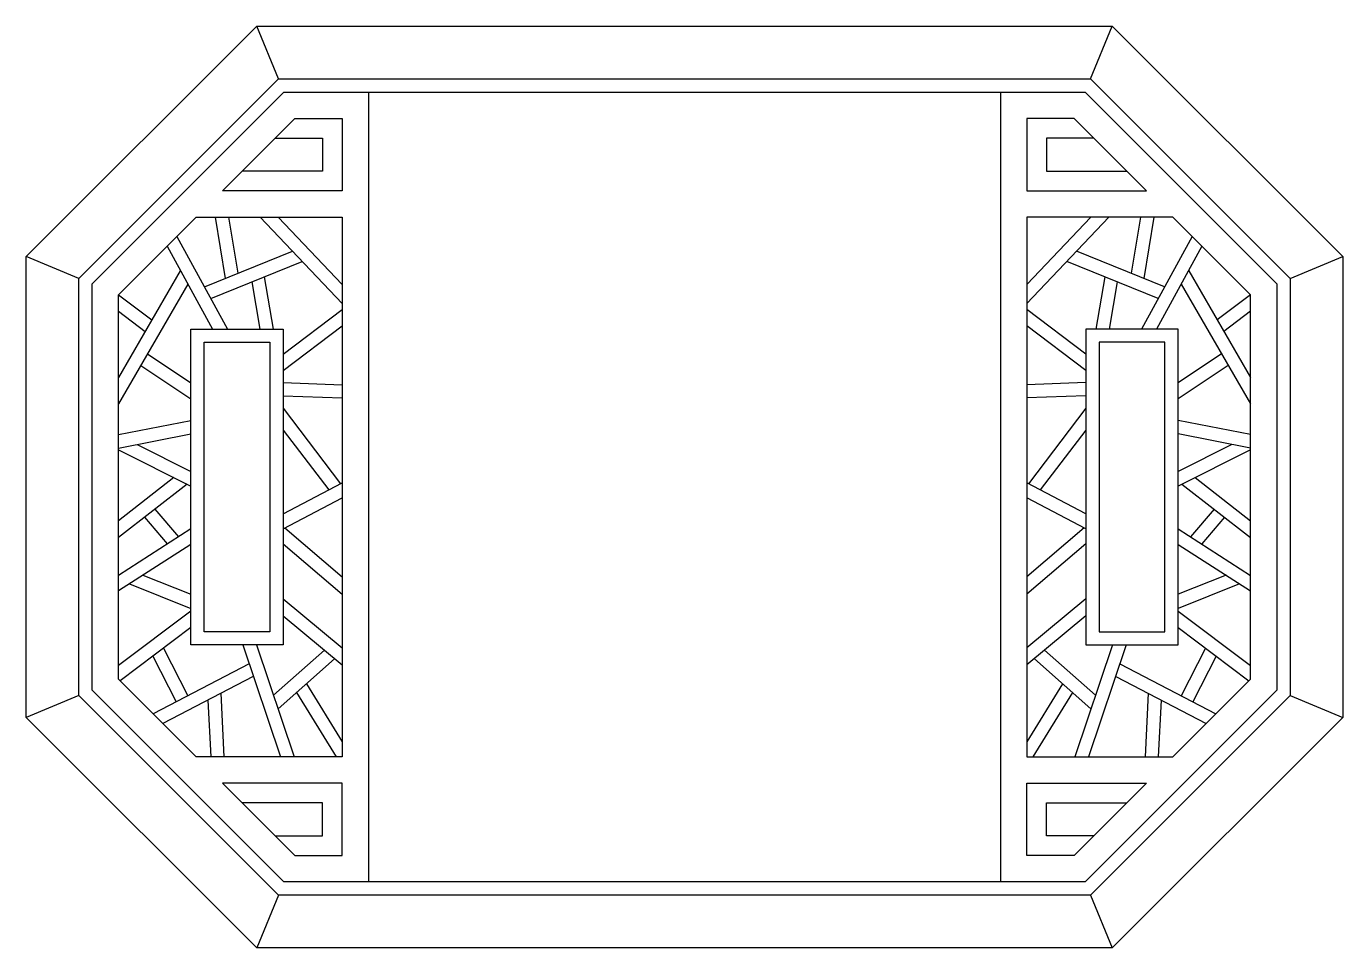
# Model space of a CAD drawing. Header units: metres. Extents: x 2448 to 4448, y 2367 to 3767.
import ezdxf

# ---------------------------------------------------------------- set-up
doc = ezdxf.new("R2010")
doc.units = ezdxf.units.M
for name, color, linetype in [('3', 3, 'Continuous'), ('4', 4, 'Continuous'), ('7', 7, 'Continuous')]:
    doc.layers.add(name, color=color, linetype=linetype)

msp = doc.modelspace()

# ---------------------------------------------------------------- linework, layer by layer
at = {"layer": '3'}
for p, q in [((2734.78, 3476.69), (2750.08, 3383.65)), ((2755.05, 3476.69), (2769.08, 3391.36)), ((2802.85, 3476.69), (2927.81, 3345.42)), ((2830.47, 3476.69), (2927.81, 3374.43)), ((4092.77, 3476.69), (3967.81, 3345.42)), ((4065.16, 3476.69), (3967.81, 3374.43)), ((4140.58, 3476.69), (4126.54, 3391.36)), ((4160.85, 3476.69), (4145.54, 3383.65)), ((2676.38, 3447.27), (2753.37, 3306.69)), ((4219.24, 3447.27), (4142.26, 3306.69)), ((2661.65, 3432.54), (2730.57, 3306.69)), ((2718.29, 3370.75), (2852.03, 3425.03)), ((4177.33, 3370.75), (4043.6, 3425.03)), ((4233.97, 3432.54), (4165.06, 3306.69)), ((2727.96, 3353.09), (2866.85, 3409.46)), ((4167.66, 3353.09), (4028.78, 3409.46)), ((2681.77, 3395.38), (2587.81, 3232.83)), ((2809.21, 3386.07), (2822.96, 3306.69)), ((4086.42, 3386.07), (4072.67, 3306.69)), ((4213.85, 3395.38), (4307.81, 3232.83)), ((2693.13, 3375.06), (2587.81, 3192.87)), ((2790.24, 3378.37), (2802.66, 3306.69)), ((4105.38, 3378.37), (4092.97, 3306.69)), ((4202.5, 3375.06), (4307.81, 3192.87)), ((2588, 3358.89), (2638.51, 3320.53)), ((4307.63, 3358.89), (4257.12, 3320.53)), ((2587.81, 3333.91), (2628.42, 3303.08)), ((2837.81, 3268.68), (2927.81, 3336.4)), ((4057.81, 3268.68), (3967.81, 3336.4)), ((4307.81, 3333.91), (4267.21, 3303.08)), ((2837.81, 3243.65), (2927.81, 3311.37)), ((4057.81, 3243.65), (3967.81, 3311.37)), ((2631.76, 3268.9), (2697.81, 3224.9)), ((4263.86, 3268.9), (4197.81, 3224.9)), ((2621.73, 3251.55), (2697.81, 3200.86)), ((4273.89, 3251.55), (4197.81, 3200.86)), ((2837.81, 3225.24), (2927.81, 3222.17)), ((4057.81, 3225.24), (3967.81, 3222.17)), ((2837.81, 3205.22), (2927.81, 3202.16)), ((4057.81, 3205.22), (3967.81, 3202.16)), ((2837.81, 3186.25), (2925.23, 3071.61)), ((4057.81, 3186.25), (3970.4, 3071.61)), ((2587.81, 3146.22), (2697.81, 3167.66)), ((4307.81, 3146.22), (4197.81, 3167.66)), ((2587.81, 3125.84), (2697.81, 3147.29)), ((2837.81, 3153.27), (2907.27, 3062.18)), ((4057.81, 3153.27), (3988.36, 3062.18)), ((4307.81, 3125.84), (4197.81, 3147.29)), ((2587.81, 3123.07), (2697.81, 3068.12)), ((2616.02, 3131.34), (2697.81, 3090.47)), ((4279.61, 3131.34), (4197.81, 3090.47)), ((4307.81, 3123.07), (4197.81, 3068.12)), ((2672.11, 3080.96), (2587.81, 3015.29)), ((4223.52, 3080.96), (4307.81, 3015.29)), ((2691.94, 3071.05), (2587.81, 2989.94)), ((2837.81, 3025.72), (2927.81, 3072.97)), ((4057.81, 3025.72), (3967.81, 3072.97)), ((4203.69, 3071.05), (4307.81, 2989.94)), ((2837.81, 3003.13), (2927.81, 3050.38)), ((4057.81, 3003.13), (3967.81, 3050.38)), ((2627.41, 3020.79), (2661.93, 2980.21)), ((2643.2, 3033.09), (2678.89, 2991.14)), ((4252.42, 3033.09), (4216.73, 2991.14)), ((4268.21, 3020.79), (4233.7, 2980.21)), ((2697.81, 3003.33), (2587.81, 2932.46)), ((2840.39, 3004.48), (2927.81, 2929.94)), ((4055.24, 3004.48), (3967.81, 2929.94)), ((4197.81, 3003.33), (4307.81, 2932.46)), ((2837.81, 2980.39), (2927.81, 2903.65)), ((4057.81, 2980.39), (3967.81, 2903.65)), ((2697.81, 2979.54), (2587.81, 2908.67)), ((4197.81, 2979.54), (4307.81, 2908.67)), ((2625.03, 2932.65), (2697.81, 2903.75)), ((4270.59, 2932.65), (4197.81, 2903.75)), ((2604.37, 2919.34), (2697.81, 2882.23)), ((4291.26, 2919.34), (4197.81, 2882.23)), ((2837.81, 2897.01), (2927.81, 2822.23)), ((4057.81, 2897.01), (3967.81, 2822.23)), ((2697.81, 2878), (2587.81, 2795.57)), ((2837.81, 2871.01), (2927.81, 2796.23)), ((4057.81, 2871.01), (3967.81, 2796.23)), ((4197.81, 2878), (4307.81, 2795.57)), ((2697.81, 2853.01), (2590.16, 2772.33)), ((4197.81, 2853.01), (4305.47, 2772.33)), ((2656.35, 2821.93), (2693.16, 2749.55)), ((2776.6, 2826.69), (2833.87, 2656.69)), ((2797.71, 2826.69), (2854.98, 2656.69)), ((4097.92, 2826.69), (4040.65, 2656.69)), ((4119.02, 2826.69), (4061.75, 2656.69)), ((4239.28, 2821.93), (4202.47, 2749.55)), ((2640.1, 2809.76), (2675.43, 2740.29)), ((2900.68, 2818.77), (2823.48, 2750.2)), ((2916.25, 2805.84), (2830.41, 2729.61)), ((3979.38, 2805.84), (4065.21, 2729.61)), ((3994.94, 2818.77), (4072.15, 2750.2)), ((4255.53, 2809.76), (4220.2, 2740.29)), ((2786.21, 2798.16), (2640.46, 2722.03)), ((4109.41, 2798.16), (4255.16, 2722.03)), ((2792.68, 2778.97), (2655.28, 2707.21)), ((2873.33, 2767.73), (2927.81, 2679.6)), ((4022.29, 2767.73), (3967.81, 2679.6)), ((4102.95, 2778.97), (4240.34, 2707.21)), ((2723.79, 2742.99), (2727.9, 2656.69)), ((2743.33, 2753.19), (2747.93, 2656.69)), ((2858.16, 2754.25), (2918.46, 2656.69)), ((4037.47, 2754.25), (3977.16, 2656.69)), ((4152.3, 2753.19), (4147.7, 2656.69)), ((4171.83, 2742.99), (4167.72, 2656.69))]:
    msp.add_line(p, q, dxfattribs=at)
for points in [[(2825.8, 3596.69), (2897.81, 3596.69), (2897.81, 3546.69), (2775.8, 3546.69)], [(4069.82, 3596.69), (3997.81, 3596.69), (3997.81, 3546.69), (4119.82, 3546.69)], [(2825.8, 2536.69), (2897.81, 2536.69), (2897.81, 2586.69), (2775.8, 2586.69)], [(4069.82, 2536.69), (3997.81, 2536.69), (3997.81, 2586.69), (4119.82, 2586.69)]]:
    msp.add_lwpolyline(points, dxfattribs=at)
for points in [[(2697.81, 2826.69), (2697.81, 3306.69), (2837.81, 3306.69), (2837.81, 2826.69)], [(4197.81, 2826.69), (4197.81, 3306.69), (4057.81, 3306.69), (4057.81, 2826.69)], [(2717.81, 2846.69), (2717.81, 3286.69), (2817.81, 3286.69), (2817.81, 2846.69)], [(4177.81, 2846.69), (4177.81, 3286.69), (4077.81, 3286.69), (4077.81, 2846.69)]]:
    msp.add_lwpolyline(points, close=True, dxfattribs=at)
at = {"layer": '4'}
for points in [[(2447.81, 3416.69), (2797.81, 3766.69), (4097.81, 3766.69), (4447.81, 3416.69), (4447.81, 2716.69), (4097.81, 2366.69), (2797.81, 2366.69), (2447.81, 2716.69)], [(2547.81, 3375.27), (2839.23, 3666.69), (4056.39, 3666.69), (4347.81, 3375.27), (4347.81, 2758.11), (4056.39, 2466.69), (2839.23, 2466.69), (2547.81, 2758.11)]]:
    msp.add_lwpolyline(points, close=True, dxfattribs=at)
at = {"layer": '7'}
for p, q in [((2830.95, 3686.69), (2797.81, 3766.69)), ((4064.68, 3686.69), (4097.81, 3766.69)), ((2967.81, 3666.69), (2967.81, 2466.69)), ((3927.81, 3666.69), (3927.81, 2466.69)), ((2527.81, 3383.55), (2447.81, 3416.69)), ((4367.81, 3383.55), (4447.81, 3416.69)), ((2527.81, 2749.83), (2447.81, 2716.69)), ((4367.81, 2749.83), (4447.81, 2716.69)), ((2830.95, 2446.69), (2797.81, 2366.69)), ((4064.68, 2446.69), (4097.81, 2366.69))]:
    msp.add_line(p, q, dxfattribs=at)
for points in [[(2527.81, 3383.55), (2830.95, 3686.69), (4064.68, 3686.69), (4367.81, 3383.55), (4367.81, 2749.83), (4064.68, 2446.69), (2830.95, 2446.69), (2527.81, 2749.83)], [(2855.8, 3626.69), (2927.81, 3626.69), (2927.81, 3516.69), (2745.8, 3516.69)], [(4039.82, 3626.69), (3967.81, 3626.69), (3967.81, 3516.69), (4149.82, 3516.69)], [(2587.81, 2774.68), (2587.81, 3358.7), (2705.8, 3476.69), (2927.81, 3476.69), (2927.81, 2656.69), (2705.8, 2656.69)], [(4307.81, 2774.68), (4307.81, 3358.7), (4189.82, 3476.69), (3967.81, 3476.69), (3967.81, 2656.69), (4189.82, 2656.69)], [(2927.81, 2506.69), (2927.81, 2616.69), (2745.8, 2616.69), (2855.8, 2506.69)], [(3967.81, 2506.69), (3967.81, 2616.69), (4149.82, 2616.69), (4039.82, 2506.69)]]:
    msp.add_lwpolyline(points, close=True, dxfattribs=at)

doc.saveas('drawing.dxf')
